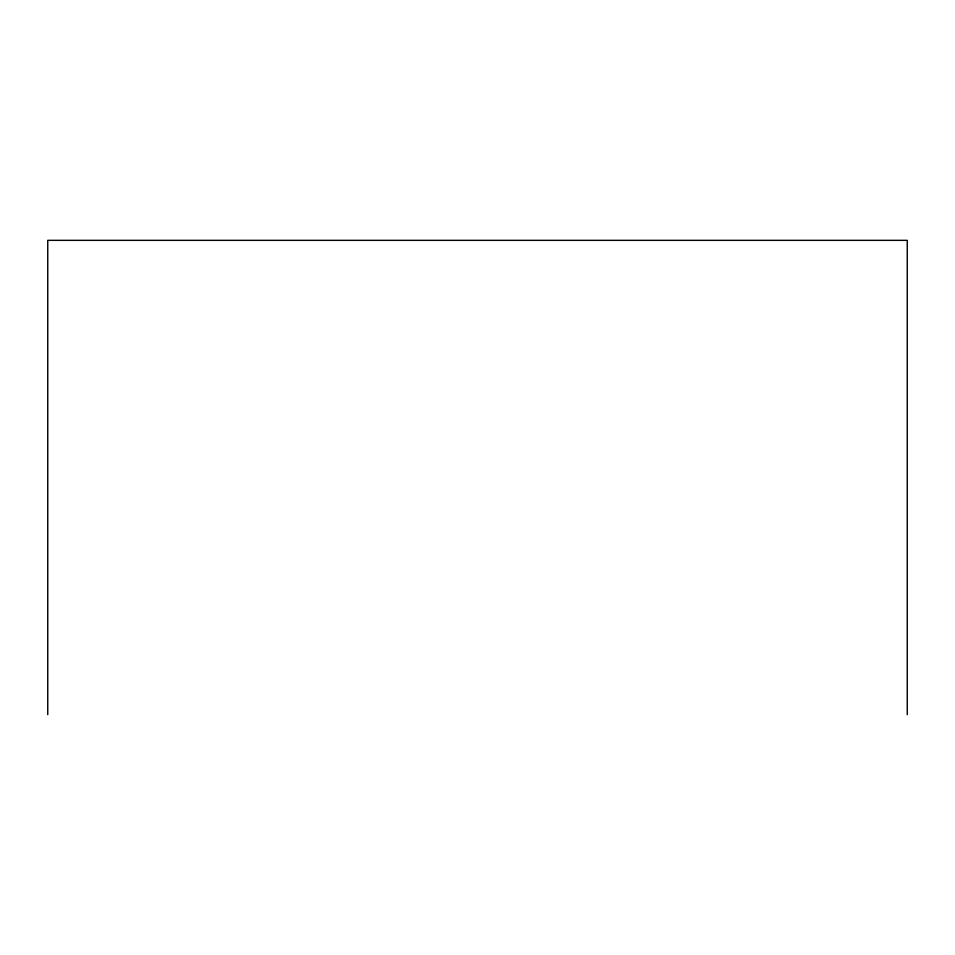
<?xml version="1.0" encoding="UTF-8"?>
<svg xmlns="http://www.w3.org/2000/svg" width="955" height="955" viewBox="0 0 955 955"><rect width="100%" height="100%" fill="white"/><g stroke="black" fill="none" stroke-linecap="round" stroke-linejoin="round"><path stroke-width="1.43" d="M907.25 714.662L907.25 240.338L47.75 240.338L47.75 714.662"/></g></svg>
